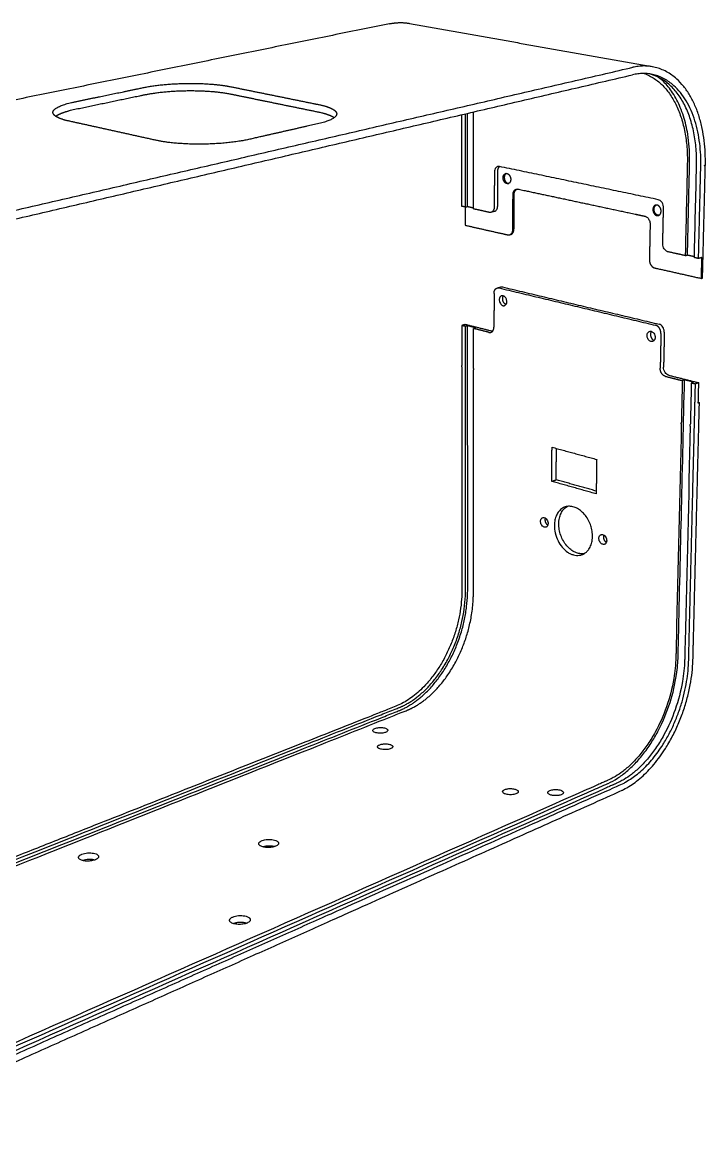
# Model space of a CAD drawing. Header units: millimetres. Extents: x 1430 to 4127, y -46 to 522.
# Drawn here: x 1626.9 to 1823.8, y 77.2 to 403 of the extents above; entities that cross this region are included whole.
import ezdxf

# ---------------------------------------------------------------- set-up
doc = ezdxf.new("R2010")
doc.units = ezdxf.units.MM
doc.header["$MEASUREMENT"] = 0
doc.layers.add('2D', color=7, linetype='Continuous', true_color=0xfcfcfc)

msp = doc.modelspace()

# ---------------------------------------------------------------- linework, layer by layer
at = {"layer": '2D'}
for points, degree in [([(1732.74, 402.723), (1608.539, 377.449), (1484.338, 352.176)], 2), ([(1738.471, 402.815), (1773.431, 396.575), (1808.391, 390.336)], 2), ([(1553.839, 332.506), (1678.337, 361.326), (1802.836, 390.146)], 2), ([(1554.037, 329.86), (1678.418, 358.93), (1802.799, 388)], 2), ([(1753.477, 375.351), (1753.487, 362.713), (1753.497, 350.075)], 2), ([(1754.549, 375.137), (1754.552, 366.705), (1754.556, 358.273), (1754.559, 349.84)], 3), ([(1756.937, 349.316), (1756.941, 357.763), (1756.944, 366.211), (1756.949, 374.659)], 3), ([(1818.573, 362.374), (1818.368, 353.533), (1818.165, 344.692), (1817.96, 335.852)], 3), ([(1820.598, 335.27), (1820.812, 344.127), (1821.025, 352.985), (1821.238, 361.842)], 3), ([(1823.105, 335.389), (1823.438, 348.67), (1823.77, 361.951)], 2), ([(1823.441, 361.863), (1823.606, 361.907), (1823.77, 361.951)], 2), ([(1762.932, 359.906), (1762.919, 354.919), (1762.905, 349.931)], 2), ([(1763.897, 350.191), (1763.913, 355.175), (1763.928, 360.158)], 2), ([(1810.165, 351.981), (1787.285, 356.764), (1764.405, 361.548)], 2), ([(1821.801, 335.005), (1822.127, 348.302), (1822.454, 361.6)], 2), ([(1754.559, 349.84), (1754.028, 349.958), (1753.497, 350.075)], 2), ([(1754.49, 349.856), (1754.491, 347.229), (1754.492, 344.603)], 2), ([(1754.559, 349.84), (1754.89, 349.927), (1755.221, 350.013)], 2), ([(1755.221, 350.013), (1756.079, 349.824), (1756.937, 349.635)], 2), ([(1761.444, 348.321), (1759.19, 348.819), (1756.937, 349.316)], 2), ([(1811.495, 339.289), (1811.602, 344.459), (1811.709, 349.63)], 2), ([(1762.936, 348.59), (1762.44, 348.459), (1761.944, 348.328)], 2), ([(1767.638, 341.932), (1767.494, 341.894), (1767.351, 341.855)], 2), ([(1817.96, 335.852), (1815.497, 336.395), (1813.034, 336.939)], 2), ([(1817.96, 335.852), (1818.287, 335.948), (1818.614, 336.043)], 2), ([(1818.614, 336.043), (1819.61, 335.824), (1820.606, 335.604)], 2), ([(1821.801, 335.005), (1821.199, 335.137), (1820.598, 335.27)], 2), ([(1822.78, 335.293), (1822.29, 335.149), (1821.801, 335.005)], 2), ([(1822.63, 329.268), (1822.705, 332.281), (1822.78, 335.293)], 2), ([(1822.955, 329.366), (1823.03, 332.378), (1823.105, 335.389)], 2), ([(1822.63, 329.268), (1822.792, 329.317), (1822.955, 329.366)], 2), ([(1764.292, 326.52), (1786.864, 321.141), (1809.437, 315.762)], 2), ([(1765.276, 326.801), (1787.843, 321.433), (1810.411, 316.065)], 2), ([(1762.839, 324.967), (1762.826, 320.106), (1762.813, 315.245)], 2), ([(1754.505, 315.969), (1754.015, 315.825), (1753.524, 315.681)], 2), ([(1754.574, 315.419), (1754.049, 315.55), (1753.524, 315.681)], 2), ([(1753.524, 315.681), (1753.527, 312.885), (1753.529, 310.09)], 2), ([(1762.349, 314.015), (1758.427, 314.992), (1754.505, 315.969)], 2), ([(1755.227, 315.611), (1754.9, 315.515), (1754.574, 315.419)], 2), ([(1754.576, 309.824), (1754.575, 312.621), (1754.574, 315.419)], 2), ([(1757.574, 315.026), (1756.4, 315.319), (1755.227, 315.611)], 2), ([(1756.918, 309.228), (1756.919, 312.031), (1756.921, 314.833)], 2), ([(1756.921, 314.833), (1757.247, 314.93), (1757.574, 315.026)], 2), ([(1761.37, 313.722), (1759.145, 314.278), (1756.921, 314.833)], 2), ([(1810.96, 313.423), (1810.855, 308.389), (1810.751, 303.356)], 2), ([(1811.933, 313.729), (1811.827, 308.7), (1811.721, 303.671)], 2), ([(1753.529, 310.09), (1753.531, 307.141), (1753.534, 304.192)], 2), ([(1754.578, 303.921), (1754.577, 306.872), (1754.576, 309.824)], 2), ([(1756.915, 303.315), (1756.917, 306.272), (1756.918, 309.228)], 2), ([(1753.534, 303.752), (1753.534, 303.972), (1753.534, 304.192)], 2), ([(1754.578, 303.481), (1754.578, 303.701), (1754.578, 303.921)], 2), ([(1756.915, 303.315), (1756.915, 303.095), (1756.915, 302.875)], 2), ([(1812.27, 301.018), (1814.699, 300.412), (1817.127, 299.806)], 2), ([(1813.239, 301.336), (1817.559, 300.259), (1821.88, 299.183)], 2), ([(1817.127, 299.806), (1817.06, 296.879), (1816.992, 293.952)], 2), ([(1817.772, 300.019), (1817.45, 299.913), (1817.127, 299.806)], 2), ([(1820.373, 299.371), (1819.073, 299.695), (1817.772, 300.019)], 2), ([(1819.728, 299.157), (1819.657, 296.224), (1819.587, 293.292)], 2), ([(1819.728, 299.157), (1820.05, 299.264), (1820.373, 299.371)], 2), ([(1819.728, 299.157), (1820.321, 299.009), (1820.914, 298.861)], 2), ([(1820.77, 292.991), (1820.842, 295.926), (1820.914, 298.861)], 2), ([(1821.88, 299.183), (1821.397, 299.022), (1820.914, 298.861)], 2), ([(1821.734, 293.318), (1821.807, 296.25), (1821.88, 299.183)], 2), ([(1816.992, 293.952), (1816.921, 290.864), (1816.849, 287.776)], 2), ([(1819.587, 293.292), (1819.512, 290.198), (1819.438, 287.105)], 2), ([(1822.055, 293.427), (1821.895, 293.373), (1821.734, 293.318)], 2), ([(1821.739, 293.507), (1821.897, 293.467), (1822.055, 293.427)], 2), ([(1821.901, 287.243), (1821.978, 290.335), (1822.055, 293.427)], 2), ([(1820.618, 286.799), (1820.694, 289.895), (1820.77, 292.991)], 2), ([(1816.839, 287.316), (1816.844, 287.546), (1816.849, 287.776)], 2), ([(1819.427, 286.644), (1819.432, 286.875), (1819.438, 287.105)], 2), ([(1820.606, 286.338), (1820.612, 286.569), (1820.618, 286.799)], 2), ([(1821.889, 286.782), (1821.895, 287.012), (1821.901, 287.243)], 2), ([(1779.467, 270.751), (1779.512, 275.671), (1779.557, 280.591)], 2), ([(1779.557, 280.591), (1785.994, 278.832), (1792.432, 277.074)], 2), ([(1780.75, 271.196), (1780.793, 275.719), (1780.836, 280.241)], 2), ([(1792.432, 277.074), (1792.363, 272.108), (1792.294, 267.143)], 2), ([(1779.467, 270.751), (1780.109, 270.974), (1780.75, 271.196)], 2), ([(1792.294, 267.143), (1785.881, 268.947), (1779.467, 270.751)], 2), ([(1792.305, 267.954), (1786.527, 269.575), (1780.75, 271.196)], 2)]:
    msp.add_open_spline(points, degree=degree, dxfattribs=at)
for points, weights, degree in [([(1732.74, 402.723), (1735.658, 403.317), (1738.471, 402.815)], [999.424724738, 951.13225257, 920.686009746], 2), ([(1822.454, 361.6), (1823.219, 392.772), (1802.799, 388)], [975.097142963, 681.688637648, 943.52093092], 2), ([(1823.77, 361.951), (1824.602, 395.184), (1802.836, 390.146)], [976.465968756, 682.135933538, 942.784675909], 2), ([(1753.461, 376.469), (1753.476, 375.91), (1753.477, 375.351)], [1, 0.999912775902, 1], 2), ([(1754.519, 376.716), (1754.549, 375.927), (1754.549, 375.137)], [1, 0.999827175007, 1], 2), ([(1756.949, 374.659), (1756.949, 375.963), (1756.869, 377.265)], [1, 0.999521714841, 1], 2), ([(1808.971, 349.245), (1808.982, 349.808), (1809.234, 350.248), (1809.599, 350.431)], [993.532522099, 993.326079173, 992.952423206, 992.570814766], 3), ([(1763.803, 326.526), (1764.114, 326.615), (1764.425, 326.705), (1764.736, 326.794)], [1040.62315317, 1040.94780905, 1041.27246593, 1041.59712379], 3), ([(1764.736, 326.794), (1765.005, 326.869), (1765.276, 326.801)], [1, 0.96673328067, 1], 2), ([(1762.349, 314.015), (1762.358, 314.012), (1762.367, 314.01), (1762.377, 314.008)], [1048.85374119, 1048.84569517, 1048.83761256, 1048.82949449], 3), ([(1808.221, 313.994), (1808.051, 313.78), (1807.945, 313.48), (1807.938, 313.127)], [1006.01456521, 1006.24354368, 1006.445715, 1006.57860198], 3), ([(1807.938, 313.127), (1807.923, 312.341), (1808.402, 311.581), (1809.019, 311.395)], [1006.57860198, 1006.87463177, 1006.71801841, 1006.23173276], 3)]:
    msp.add_rational_spline(points, weights, degree=degree, dxfattribs=at)
for points, knots in [([(1806.129, 388.364), (1807.154, 388.003), (1809.085, 387.021), (1811.615, 384.898), (1813.765, 382.23), (1815.556, 379.041), (1816.958, 375.403), (1817.951, 371.395), (1818.529, 367.01), (1818.61, 363.967), (1818.573, 362.374)], [0, 0, 0, 0, 2.3278542, 4.6087599, 7.0382764, 9.6410195, 12.423211, 15.3746277, 18.4731363, 21.8886498, 21.8886498, 21.8886498, 21.8886498]), ([(1821.238, 361.842), (1821.277, 363.439), (1821.197, 366.605), (1820.576, 371.218), (1819.453, 375.522), (1817.852, 379.377), (1815.802, 382.686), (1813.359, 385.335), (1810.579, 387.259), (1808.541, 388.024), (1807.507, 388.264)], [0, 0, 0, 0, 3.4219031, 6.7778607, 9.9574795, 12.9340722, 15.698705, 18.2656599, 20.6167896, 22.8925628, 22.8925628, 22.8925628, 22.8925628]), ([(1818.614, 336.043), (1818.79, 343.608), (1818.974, 351.49), (1819.165, 359.672), (1819.183, 360.448), (1819.198, 361.082), (1819.209, 361.558), (1819.22, 362.034), (1819.238, 362.695), (1819.278, 365.644), (1818.95, 370.227), (1817.8, 375.236), (1816.622, 378.486), (1815.573, 380.752), (1814.419, 382.733), (1812.746, 385.029), (1811.32, 386.456), (1810.286, 387.259)], [0, 0, 0, 0, 16.2152867, 16.8938085, 17.5386044, 17.8785993, 18.2525679, 18.5582536, 18.8999455, 19.6687237, 24.8781843, 28.7141404, 30.6509082, 32.2786092, 34.0613661, 35.555291, 38.3591089, 38.3591089, 38.3591089, 38.3591089]), ([(1755.221, 350.013), (1755.22, 358.439), (1755.219, 367.004), (1755.217, 375.695), (1755.208, 376.222), (1755.199, 376.61), (1755.189, 376.873)], [0, 0, 0, 0, 18.0554564, 18.3546954, 18.6223248, 19.1858766, 19.1858766, 19.1858766, 19.1858766]), ([(1764.405, 361.548), (1764.31, 361.567), (1764.119, 361.583), (1763.837, 361.528), (1763.578, 361.398), (1763.267, 361.121), (1762.998, 360.614), (1762.933, 360.151), (1762.932, 359.906)], [0, 0, 0, 0, 0.2069413, 0.4072344, 0.609884, 0.8233809, 1.2904653, 1.814501, 1.814501, 1.814501, 1.814501]), ([(1811.709, 349.63), (1811.711, 349.765), (1811.696, 350.034), (1811.586, 350.561), (1811.317, 351.162), (1810.817, 351.721), (1810.384, 351.936), (1810.165, 351.981)], [0, 0, 0, 0, 0.2879293, 0.5769362, 1.1496672, 1.6835341, 2.1624247, 2.1624247, 2.1624247, 2.1624247]), ([(1762.905, 349.931), (1762.905, 349.806), (1762.887, 349.563), (1762.78, 349.118), (1762.572, 348.73), (1762.263, 348.459), (1762.006, 348.333), (1761.726, 348.283), (1761.537, 348.301), (1761.444, 348.321)], [0, 0, 0, 0, 0.2671251, 0.5191758, 0.980239, 1.1907332, 1.3907172, 1.5887942, 1.7939433, 1.7939433, 1.7939433, 1.7939433]), ([(1762.936, 348.59), (1763.004, 348.608), (1763.142, 348.661), (1763.4, 348.828), (1763.664, 349.147), (1763.855, 349.638), (1763.897, 350.001), (1763.897, 350.191)], [0, 0, 0, 0, 0.1516291, 0.3146934, 0.6535373, 1.0252394, 1.4324016, 1.4324016, 1.4324016, 1.4324016]), ([(1813.034, 336.939), (1812.927, 336.962), (1812.715, 337.037), (1812.31, 337.288), (1811.885, 337.765), (1811.562, 338.487), (1811.489, 339.021), (1811.495, 339.289)], [0, 0, 0, 0, 0.2343637, 0.4798315, 1.0135527, 1.5841673, 2.1573158, 2.1573158, 2.1573158, 2.1573158]), ([(1766.52, 322.575), (1766.519, 322.362), (1766.453, 321.966), (1766.166, 321.569), (1765.852, 321.409), (1765.595, 321.377), (1765.327, 321.43), (1765.071, 321.564), (1764.842, 321.764), (1764.578, 322.107), (1764.359, 322.635), (1764.321, 323.203), (1764.417, 323.628), (1764.554, 323.915), (1764.773, 324.157), (1765.093, 324.299), (1765.453, 324.283), (1765.799, 324.119), (1766.098, 323.836), (1766.415, 323.336), (1766.521, 322.883), (1766.52, 322.575)], [0, 0, 0, 0, 0.4584791, 0.8406803, 1.0168229, 1.195886, 1.3897544, 1.594074, 1.8094942, 2.0368685, 2.5192916, 3.0157368, 3.2406376, 3.445076, 3.6930599, 3.9280253, 4.1758751, 4.4468372, 4.7371867, 5.0480373, 5.7079924, 5.7079924, 5.7079924, 5.7079924]), ([(1811.933, 313.729), (1811.935, 313.86), (1811.92, 314.123), (1811.812, 314.641), (1811.545, 315.233), (1811.053, 315.792), (1810.628, 316.014), (1810.411, 316.065)], [0, 0, 0, 0, 0.2807149, 0.5639751, 1.1292428, 1.6601601, 2.1367218, 2.1367218, 2.1367218, 2.1367218]), ([(1537.234, 125.914), (1567.084, 137.767), (1623.978, 160.359), (1688.334, 185.914), (1724.187, 200.151), (1733.188, 203.725), (1734.921, 204.413), (1735.415, 204.609), (1735.806, 204.768), (1736.09, 204.893), (1736.353, 205.011), (1736.704, 205.177), (1737.143, 205.394), (1737.664, 205.672), (1738.229, 205.992), (1738.789, 206.333), (1739.432, 206.751), (1740.201, 207.286), (1741.126, 207.991), (1742.2, 208.892), (1743.329, 209.942), (1744.501, 211.154), (1745.631, 212.452), (1747.089, 214.303), (1748.781, 216.797), (1750.566, 220.011), (1752.149, 223.534), (1753.427, 227.208), (1754.382, 230.969), (1754.98, 234.573), (1755.206, 237.38), (1755.241, 239.098), (1755.239, 239.776), (1755.24, 240.209), (1755.239, 240.625), (1755.239, 241.459), (1755.239, 242.696), (1755.235, 267.548), (1755.231, 291.868), (1755.227, 315.611)], [0, 0, 0, 0, 68.8219122, 131.1765818, 148.3792709, 151.4869281, 151.9280996, 152.3742967, 152.6272126, 152.8320565, 153.0385648, 153.2462127, 153.6640129, 154.0863378, 154.5133385, 155.0537431, 155.4914386, 156.1569145, 157.0606421, 157.9827255, 159.1602504, 160.3642107, 161.5934137, 162.8460469, 165.412592, 168.0438241, 170.7180132, 173.6817746, 176.3694506, 179.027182, 181.5019247, 182.398515, 182.7097663, 182.9549236, 183.3249958, 183.602158, 184.7422967, 185.9761671, 236.8557211, 236.8557211, 236.8557211, 236.8557211]), ([(1806.965, 312.822), (1806.959, 312.504), (1807.076, 311.999), (1807.442, 311.459), (1807.805, 311.167), (1808.182, 311.031), (1808.562, 311.051), (1808.89, 311.229), (1809.111, 311.5), (1809.245, 311.815), (1809.326, 312.266), (1809.26, 312.856), (1809.003, 313.387), (1808.705, 313.722), (1808.398, 313.947), (1808.046, 314.059), (1807.701, 314.019), (1807.365, 313.859), (1807.048, 313.454), (1806.969, 313.043), (1806.965, 312.822)], [0, 0, 0, 0, 0.6805489, 1.0818898, 1.3824013, 1.6672837, 1.927294, 2.179556, 2.4469919, 2.6665671, 2.9072491, 3.4228526, 3.919236, 4.1539005, 4.3777994, 4.7302234, 4.9229984, 5.1115532, 5.5137529, 5.9879254, 5.9879254, 5.9879254, 5.9879254]), ([(1537.145, 126.929), (1567.008, 138.762), (1623.927, 161.315), (1688.309, 186.825), (1724.176, 201.037), (1733.372, 204.68), (1735.189, 205.4), (1735.743, 205.622), (1735.997, 205.733), (1736.252, 205.846), (1736.528, 205.975), (1736.889, 206.149), (1737.333, 206.378), (1737.837, 206.654), (1738.339, 206.949), (1738.797, 207.233), (1739.422, 207.641), (1740.207, 208.194), (1741.262, 209.017), (1742.373, 209.982), (1743.529, 211.104), (1744.648, 212.311), (1746.097, 214.043), (1747.858, 216.488), (1749.703, 219.648), (1751.339, 223.131), (1752.635, 226.665), (1753.621, 230.296), (1754.292, 233.958), (1754.561, 236.887), (1754.605, 238.778), (1754.604, 239.5), (1754.604, 239.96), (1754.604, 240.391), (1754.604, 241.225), (1754.603, 242.463), (1754.595, 263.349), (1754.586, 283.703), (1754.578, 303.481)], [0, 0, 0, 0, 68.8327394, 131.1936677, 148.3974609, 151.5049117, 152.3882357, 152.5853334, 152.7835787, 152.9829403, 153.1833849, 153.4354148, 153.8421158, 154.2531882, 154.6687465, 155.0888938, 155.4070717, 156.2682636, 157.1475835, 158.2715164, 159.4218964, 160.5974567, 161.7969204, 164.2593326, 167.0468541, 169.6299386, 172.4982325, 175.1043048, 177.6856323, 180.4685264, 181.399952, 181.7383279, 182.0149938, 182.3848367, 182.6622244, 183.8029262, 185.0374769, 227.4185978, 227.4185978, 227.4185978, 227.4185978]), ([(1813.239, 301.336), (1813.133, 301.362), (1812.924, 301.441), (1812.525, 301.697), (1812.108, 302.173), (1811.788, 302.884), (1811.715, 303.409), (1811.721, 303.671)], [0, 0, 0, 0, 0.2329545, 0.4775234, 1.0082772, 1.5714852, 2.131815, 2.131815, 2.131815, 2.131815]), ([(1537.316, 124.984), (1567.879, 137.144), (1625.497, 160.069), (1690.577, 185.963), (1726.442, 200.232), (1735.635, 203.89), (1737.452, 204.612), (1738.006, 204.835), (1738.26, 204.947), (1738.494, 205.051), (1738.726, 205.16), (1739.045, 205.312), (1739.469, 205.527), (1739.974, 205.801), (1740.477, 206.091), (1740.935, 206.373), (1741.518, 206.749), (1742.264, 207.266), (1743.283, 208.044), (1744.401, 208.995), (1745.564, 210.102), (1746.69, 211.295), (1748.152, 213.01), (1749.931, 215.437), (1751.802, 218.58), (1753.414, 221.941), (1754.711, 225.35), (1755.759, 228.973), (1756.528, 232.872), (1756.836, 236.048), (1756.885, 238.062), (1756.885, 238.785), (1756.885, 239.246), (1756.885, 239.677), (1756.886, 240.513), (1756.886, 241.753), (1756.896, 262.675), (1756.906, 283.063), (1756.915, 302.875)], [0, 0, 0, 0, 70.4857071, 132.880714, 150.0905468, 153.1989336, 154.082516, 154.2796778, 154.4779959, 154.6774391, 154.8277399, 155.0290704, 155.4349169, 155.8451385, 156.2598527, 156.6791652, 156.9967242, 157.7479449, 158.623677, 159.7434823, 160.8901682, 162.0624394, 163.2590913, 165.7175916, 168.5036201, 171.0878801, 173.6986615, 176.312083, 179.1622244, 182.2068921, 183.1398823, 183.4788151, 183.7559355, 184.1263865, 184.4042304, 185.5468099, 186.7833958, 229.2362978, 229.2362978, 229.2362978, 229.2362978]), ([(1557.291, 80.437), (1559.187, 80.441), (1563.155, 80.914), (1567.077, 82.228), (1569.248, 83.194), (1570.178, 83.606), (1571.488, 84.187), (1573.418, 85.043), (1646.062, 117.266), (1719.045, 149.64), (1792.048, 182.023), (1793.871, 182.831), (1794.991, 183.328), (1795.414, 183.516), (1796.573, 184.028), (1798.515, 185.099), (1801.118, 187.038), (1803.686, 189.465), (1806.144, 192.345), (1808.39, 195.586), (1811.127, 200.394), (1813.768, 206.817), (1815.458, 214.063), (1815.877, 218.734), (1815.922, 220.779), (1815.933, 221.23), (1815.943, 221.665), (1815.963, 222.535), (1815.993, 223.826), (1816.6, 249.794), (1817.193, 275.207), (1817.772, 300.019)], [0, 0, 0, 0, 4.0625495, 8.5151786, 8.819226, 9.1556331, 10.6946673, 11.8911695, 13.6801863, 180.9867856, 182.9800196, 184.8150094, 185.258976, 185.6061407, 185.806872, 187.9729902, 190.3465603, 192.7479532, 195.5336275, 198.4492258, 201.1875923, 207.3773362, 213.2789903, 217.0821586, 217.4070059, 217.6628581, 218.0490878, 218.3383542, 219.5283332, 220.816225, 273.9995687, 273.9995687, 273.9995687, 273.9995687]), ([(1816.839, 287.316), (1816.361, 266.653), (1815.87, 245.388), (1815.365, 223.568), (1815.335, 222.277), (1815.315, 221.406), (1815.305, 220.956), (1815.294, 220.476), (1815.239, 218.112), (1814.717, 213.095), (1812.808, 205.786), (1810.041, 199.538), (1807.282, 194.999), (1804.956, 191.888), (1802.515, 189.245), (1800.13, 187.184), (1798.154, 185.83), (1796.705, 185.023), (1795.873, 184.626), (1795.363, 184.404), (1795.068, 184.271), (1794.773, 184.142), (1794.224, 183.898), (1793.335, 183.505), (1791.702, 182.782), (1719.027, 150.614), (1646.012, 118.295), (1573.337, 86.126), (1571.407, 85.271), (1570.095, 84.691), (1569.118, 84.259), (1568.654, 84.053), (1566.734, 83.242), (1563.382, 82.152), (1558.498, 81.481), (1554.52, 81.719), (1551.526, 82.402), (1550.096, 82.899), (1549.428, 83.172)], [0, 0, 0, 0, 44.290521, 45.5791442, 46.7697306, 47.0592371, 47.4452338, 47.733974, 48.0871462, 52.512263, 58.5187237, 64.218142, 67.1068988, 69.8872624, 72.5328174, 74.8054326, 76.6301044, 77.6577456, 78.3574404, 78.6042687, 78.8511343, 79.0487153, 79.295879, 80.1376579, 81.1303037, 83.1236417, 250.4436894, 252.2328988, 253.4297434, 254.9681229, 255.3058468, 255.7194167, 256.0561588, 259.7725554, 263.2451023, 266.5748373, 268.2673153, 269.8138992, 269.8138992, 269.8138992, 269.8138992]), ([(1819.427, 286.644), (1818.928, 265.944), (1818.414, 244.642), (1817.888, 222.784), (1817.857, 221.49), (1817.836, 220.618), (1817.825, 220.167), (1817.813, 219.687), (1817.756, 217.318), (1817.229, 212.291), (1815.314, 204.969), (1812.545, 198.709), (1809.783, 194.159), (1807.457, 191.04), (1805.015, 188.39), (1802.631, 186.323), (1800.656, 184.965), (1799.207, 184.155), (1798.376, 183.756), (1797.865, 183.533), (1797.571, 183.4), (1797.276, 183.27), (1796.727, 183.025), (1795.839, 182.631), (1794.207, 181.905), (1721.539, 149.59), (1648.53, 117.124), (1575.861, 84.809), (1573.929, 83.95), (1572.601, 83.36), (1571.608, 82.917), (1571.111, 82.697), (1569.083, 81.842), (1565.496, 80.699), (1561.057, 80.18), (1557.646, 80.349), (1555.199, 80.75), (1552.869, 81.415), (1551.369, 82.046), (1550.639, 82.408)], [0, 0, 0, 0, 44.3697704, 45.660635, 46.853289, 47.1432978, 47.529964, 47.8192047, 48.1729901, 52.6063016, 58.6247107, 64.3353704, 67.2294525, 70.014487, 72.6638638, 74.9390706, 76.765197, 77.7933532, 78.4932542, 78.7401326, 78.9870482, 79.1846691, 79.4318832, 80.2738366, 81.266693, 83.2604698, 250.6938193, 252.4850573, 253.6832687, 255.2234158, 255.5990983, 256.013222, 256.3872312, 260.3161281, 264.0475691, 265.9155415, 267.6191918, 269.3534848, 271.0993398, 271.0993398, 271.0993398, 271.0993398]), ([(1780.227, 258.056), (1780.232, 258.581), (1780.333, 259.595), (1780.783, 261), (1781.51, 262.171), (1782.487, 263.035), (1783.662, 263.525), (1784.952, 263.605), (1786.272, 263.278), (1787.549, 262.575), (1788.718, 261.542), (1789.722, 260.235), (1790.485, 258.767), (1791.006, 257.183), (1791.26, 255.563), (1791.221, 253.943), (1790.881, 252.455), (1790.316, 251.308), (1789.649, 250.499), (1788.985, 249.963), (1788.237, 249.589), (1787.428, 249.39), (1786.578, 249.368), (1785.711, 249.522), (1784.848, 249.847), (1783.703, 250.511), (1782.409, 251.718), (1781.183, 253.607), (1780.402, 255.772), (1780.22, 257.316), (1780.227, 258.056)], [0, 0, 0, 0, 1.123986, 2.1728687, 3.1421462, 4.0517487, 4.93286, 5.8310704, 6.7864824, 7.8181302, 8.932108, 10.1124244, 11.3343051, 12.4644301, 13.6746612, 14.8360564, 15.9220228, 16.926355, 17.5541311, 18.157444, 18.7452176, 19.3336566, 19.9332257, 20.5568839, 21.2124841, 21.9015031, 23.38341, 24.969699, 26.6955939, 28.2809833, 28.2809833, 28.2809833, 28.2809833]), ([(1781.503, 258.517), (1781.506, 258.783), (1781.536, 259.328), (1781.7, 260.349), (1782.091, 261.529), (1782.851, 262.707), (1783.551, 263.291), (1783.925, 263.506)], [0, 0, 0, 0, 0.5707629, 1.1680248, 2.212852, 3.2175705, 4.1420959, 4.1420959, 4.1420959, 4.1420959]), ([(1777.314, 257.531), (1777.451, 257.49), (1777.682, 257.477), (1777.967, 257.598), (1778.156, 257.765), (1778.299, 257.993), (1778.414, 258.346), (1778.426, 258.821), (1778.272, 259.394), (1778, 259.831), (1777.691, 260.112), (1777.387, 260.282), (1777.031, 260.343), (1776.649, 260.204), (1776.37, 259.89), (1776.236, 259.452), (1776.237, 258.988), (1776.349, 258.515), (1776.584, 258.062), (1776.922, 257.707), (1777.191, 257.567), (1777.314, 257.531)], [0, 0, 0, 0, 0.3058831, 0.477081, 0.6527863, 0.8413777, 1.0488299, 1.4420109, 1.8453601, 2.310313, 2.5282575, 2.7354529, 3.0506958, 3.2798212, 3.579391, 3.9254176, 4.2439659, 4.5666211, 4.9595766, 5.328228, 5.602407, 5.602407, 5.602407, 5.602407]), ([(1788.855, 249.918), (1788.431, 249.842), (1787.53, 249.838), (1786.192, 250.246), (1784.907, 251.038), (1783.75, 252.159), (1782.775, 253.556), (1782.042, 255.144), (1781.595, 256.824), (1781.497, 257.965), (1781.503, 258.517)], [0, 0, 0, 0, 0.9221337, 1.9062968, 2.9686569, 4.1348118, 5.3408963, 6.6039129, 7.8689695, 9.0503439, 9.0503439, 9.0503439, 9.0503439]), ([(1794.177, 252.595), (1794.318, 252.553), (1794.555, 252.539), (1794.849, 252.66), (1795.045, 252.828), (1795.195, 253.058), (1795.315, 253.415), (1795.33, 253.896), (1795.175, 254.478), (1794.897, 254.921), (1794.581, 255.206), (1794.269, 255.379), (1793.903, 255.442), (1793.51, 255.305), (1793.22, 254.989), (1793.079, 254.545), (1793.077, 254.075), (1793.19, 253.595), (1793.429, 253.135), (1793.775, 252.775), (1794.051, 252.632), (1794.177, 252.595)], [0, 0, 0, 0, 0.3148921, 0.4908479, 0.6706236, 0.8626495, 1.0731145, 1.4711502, 1.8797133, 2.352348, 2.5749114, 2.7872906, 3.1116793, 3.3472754, 3.6532516, 4.004323, 4.3267508, 4.6534947, 5.0524389, 5.4284618, 5.7096587, 5.7096587, 5.7096587, 5.7096587]), ([(1728.474, 199.499), (1728.332, 199.44), (1728.087, 199.325), (1727.807, 199.005), (1727.955, 198.613), (1728.34, 198.417), (1728.815, 198.232), (1729.427, 198.149), (1730.065, 198.113), (1730.714, 198.166), (1731.261, 198.271), (1731.714, 198.434), (1732.035, 198.622), (1732.229, 198.9), (1732.137, 199.22), (1731.856, 199.406), (1731.467, 199.589), (1730.94, 199.705), (1730.316, 199.771), (1729.665, 199.759), (1729.045, 199.678), (1728.653, 199.57), (1728.474, 199.499)], [0, 0, 0, 0, 0.3235636, 0.5937475, 0.8354489, 1.1127762, 1.4966104, 1.9405065, 2.4118774, 2.8814153, 3.3199122, 3.6111242, 3.9062792, 4.1120051, 4.2993915, 4.5525793, 4.8123976, 5.231595, 5.691161, 6.1634949, 6.6195288, 7.0318576, 7.0318576, 7.0318576, 7.0318576]), ([(1729.92, 193.606), (1730.078, 193.549), (1730.452, 193.453), (1731.035, 193.384), (1731.676, 193.381), (1732.296, 193.445), (1732.846, 193.577), (1733.222, 193.739), (1733.441, 193.893), (1733.558, 194.018), (1733.624, 194.152), (1733.631, 194.282), (1733.594, 194.393), (1733.522, 194.502), (1733.414, 194.602), (1733.223, 194.728), (1732.934, 194.853), (1732.501, 194.97), (1732.007, 195.041), (1731.318, 195.07), (1730.665, 195.015), (1730.069, 194.871), (1729.713, 194.731), (1729.465, 194.579), (1729.329, 194.435), (1729.268, 194.323), (1729.245, 194.221), (1729.256, 194.118), (1729.298, 194.018), (1729.402, 193.884), (1729.609, 193.733), (1729.807, 193.647), (1729.92, 193.606)], [0, 0, 0, 0, 0.3604814, 0.8244994, 1.2563702, 1.7321798, 2.1567748, 2.4649803, 2.6068875, 2.726235, 2.8285319, 2.9237945, 2.9973415, 3.0778468, 3.2018341, 3.3097496, 3.5673494, 3.8727637, 4.2700285, 4.6341401, 5.3500398, 5.6680925, 5.9453975, 6.1679109, 6.2876122, 6.3656931, 6.437983, 6.5095012, 6.584702, 6.6681438, 6.8706155, 7.1282194, 7.1282194, 7.1282194, 7.1282194]), ([(1766.067, 180.61), (1766.234, 180.55), (1766.625, 180.448), (1767.233, 180.375), (1767.895, 180.37), (1768.528, 180.438), (1769.084, 180.579), (1769.459, 180.751), (1769.672, 180.915), (1769.781, 181.049), (1769.833, 181.182), (1769.834, 181.304), (1769.802, 181.412), (1769.738, 181.516), (1769.633, 181.627), (1769.44, 181.767), (1769.13, 181.911), (1768.685, 182.043), (1768.177, 182.126), (1767.467, 182.168), (1766.793, 182.12), (1766.177, 181.976), (1765.807, 181.833), (1765.549, 181.675), (1765.406, 181.524), (1765.342, 181.407), (1765.317, 181.299), (1765.33, 181.147), (1765.453, 180.944), (1765.72, 180.752), (1765.945, 180.654), (1766.067, 180.61)], [0, 0, 0, 0, 0.3805173, 0.8642422, 1.309795, 1.7960542, 2.2257331, 2.535027, 2.6770656, 2.7972398, 2.9023354, 2.9779166, 3.0561516, 3.1411688, 3.2365278, 3.3832663, 3.6494825, 3.9657981, 4.3757487, 4.7502017, 5.489293, 5.8172816, 6.1042792, 6.3363183, 6.4618181, 6.5441543, 6.6206749, 6.6966655, 6.8643643, 7.1159225, 7.3916106, 7.3916106, 7.3916106, 7.3916106]), ([(1778.9, 181.602), (1778.792, 181.554), (1778.606, 181.457), (1778.399, 181.261), (1778.313, 181.035), (1778.381, 180.802), (1778.572, 180.606), (1778.868, 180.428), (1779.26, 180.285), (1779.722, 180.177), (1780.223, 180.118), (1780.737, 180.103), (1781.245, 180.134), (1781.723, 180.21), (1782.148, 180.329), (1782.492, 180.486), (1782.735, 180.672), (1782.877, 180.912), (1782.815, 181.22), (1782.506, 181.476), (1782.053, 181.685), (1781.454, 181.828), (1780.793, 181.897), (1780.115, 181.886), (1779.477, 181.798), (1779.079, 181.68), (1778.9, 181.602)], [0, 0, 0, 0, 0.2539455, 0.4469583, 0.6011154, 0.7531343, 0.9396839, 1.1821191, 1.4882839, 1.832207, 2.1960877, 2.567799, 2.9345463, 3.2836789, 3.6036167, 3.8788254, 4.0899678, 4.2532538, 4.4546071, 4.7157777, 5.0821174, 5.5333404, 6.0190716, 6.5109597, 6.9794121, 7.397168, 7.397168, 7.397168, 7.397168]), ([(1699.894, 167.172), (1699.662, 167.263), (1699.146, 167.399), (1698.356, 167.485), (1697.522, 167.477), (1696.717, 167.375), (1696.077, 167.201), (1695.644, 167.01), (1695.389, 166.856), (1695.192, 166.69), (1695.057, 166.511), (1694.997, 166.336), (1694.999, 166.176), (1695.044, 166.037), (1695.139, 165.887), (1695.281, 165.75), (1695.534, 165.578), (1695.914, 165.409), (1696.449, 165.263), (1697.06, 165.173), (1697.93, 165.133), (1698.792, 165.212), (1699.583, 165.415), (1700.062, 165.61), (1700.383, 165.814), (1700.564, 165.997), (1700.655, 166.131), (1700.707, 166.271), (1700.717, 166.414), (1700.685, 166.555), (1700.602, 166.707), (1700.472, 166.846), (1700.235, 167.021), (1700.037, 167.116), (1699.894, 167.172)], [0, 0, 0, 0, 0.5329488, 1.1378377, 1.6996611, 2.317659, 2.8732778, 3.1168284, 3.3289499, 3.5108465, 3.6664692, 3.8040779, 3.9030591, 4.0043083, 4.1139821, 4.2808802, 4.4249551, 4.7667993, 5.1679049, 5.612341, 6.0876057, 7.0325067, 7.4579051, 7.833269, 8.1394436, 8.2674917, 8.3815474, 8.4854526, 8.5847723, 8.6846575, 8.7912152, 8.9520954, 9.0907549, 9.4206566, 9.4206566, 9.4206566, 9.4206566]), ([(1648.08, 163.292), (1647.855, 163.385), (1647.347, 163.523), (1646.523, 163.614), (1645.645, 163.598), (1644.791, 163.476), (1644.14, 163.289), (1643.699, 163.088), (1643.438, 162.929), (1643.236, 162.757), (1643.096, 162.573), (1643.026, 162.379), (1643.034, 162.199), (1643.096, 162.047), (1643.231, 161.861), (1643.506, 161.657), (1643.942, 161.468), (1644.481, 161.329), (1645.098, 161.247), (1645.979, 161.222), (1646.853, 161.317), (1647.655, 161.534), (1648.144, 161.741), (1648.472, 161.952), (1648.658, 162.14), (1648.752, 162.278), (1648.808, 162.421), (1648.821, 162.566), (1648.792, 162.708), (1648.691, 162.899), (1648.455, 163.114), (1648.217, 163.235), (1648.08, 163.292)], [0, 0, 0, 0, 0.5218326, 1.1240211, 1.7723412, 2.4000512, 2.9690855, 3.2183003, 3.4361366, 3.62366, 3.7843154, 3.9258056, 4.0592822, 4.1627061, 4.2758245, 4.5466591, 4.8886412, 5.290022, 5.7375742, 6.2191354, 7.1772126, 7.612375, 7.9969742, 8.3116356, 8.4437419, 8.5614364, 8.6683216, 8.7693395, 8.8696241, 8.9759294, 9.2262841, 9.5443291, 9.5443291, 9.5443291, 9.5443291]), ([(1699.531, 165.412), (1699.403, 165.445), (1699.138, 165.502), (1698.585, 165.577), (1697.865, 165.602), (1697.022, 165.529), (1696.476, 165.408), (1696.224, 165.328)], [0, 0, 0, 0, 0.2829768, 0.5810867, 1.1940398, 1.8248817, 2.3901814, 2.3901814, 2.3901814, 2.3901814]), ([(1647.657, 161.549), (1647.527, 161.58), (1647.257, 161.633), (1646.687, 161.699), (1645.948, 161.708), (1645.084, 161.612), (1644.531, 161.475), (1644.275, 161.386)], [0, 0, 0, 0, 0.2865159, 0.5879521, 1.2300831, 1.8671214, 2.4470792, 2.4470792, 2.4470792, 2.4470792]), ([(1691.716, 145.194), (1691.475, 145.294), (1690.937, 145.443), (1690.07, 145.543), (1689.157, 145.526), (1688.28, 145.395), (1687.62, 145.191), (1687.179, 144.974), (1686.923, 144.801), (1686.73, 144.614), (1686.603, 144.414), (1686.554, 144.22), (1686.57, 144.045), (1686.628, 143.895), (1686.768, 143.692), (1687.052, 143.465), (1687.504, 143.252), (1688.065, 143.091), (1688.704, 142.992), (1689.618, 142.948), (1690.525, 143.036), (1691.358, 143.259), (1691.866, 143.475), (1692.206, 143.699), (1692.398, 143.9), (1692.495, 144.048), (1692.553, 144.202), (1692.566, 144.358), (1692.535, 144.513), (1692.452, 144.68), (1692.318, 144.834), (1692.073, 145.027), (1691.866, 145.132), (1691.716, 145.194)], [0, 0, 0, 0, 0.5587403, 1.1926336, 1.8660088, 2.5105492, 3.0889164, 3.3406222, 3.5602348, 3.7498309, 3.9143257, 4.063258, 4.1720731, 4.2845625, 4.4066513, 4.6949372, 5.0544657, 5.4750177, 5.9407726, 6.4392618, 7.4334608, 7.8835033, 8.283068, 8.612153, 8.7512256, 8.8760713, 8.9905111, 9.0999908, 9.2093657, 9.324744, 9.4967553, 9.6436734, 9.9909324, 9.9909324, 9.9909324, 9.9909324]), ([(1691.498, 143.325), (1691.357, 143.37), (1691.057, 143.448), (1690.418, 143.551), (1689.58, 143.584), (1688.596, 143.485), (1687.967, 143.32), (1687.677, 143.208)], [0, 0, 0, 0, 0.316543, 0.6631306, 1.3869623, 2.1089817, 2.7753494, 2.7753494, 2.7753494, 2.7753494])]:
    msp.add_open_spline(points, degree=3, knots=knots, dxfattribs=at)
for points, weights, degree, knots in [([(1665.361, 369.098), (1668.781, 368.342), (1673.548, 367.941), (1683.639, 368.036), (1688.514, 368.525), (1692.129, 369.346), (1698.879, 370.878), (1705.544, 372.391), (1712.127, 373.885), (1715.585, 374.67), (1717.499, 375.701), (1717.431, 377.788), (1715.485, 378.759), (1712.072, 379.452), (1703.582, 381.175), (1695.217, 382.873), (1686.973, 384.546), (1683.727, 385.205), (1679.282, 385.551), (1669.914, 385.47), (1665.344, 385.046), (1661.878, 384.328), (1655.285, 382.962), (1648.612, 381.58), (1641.858, 380.182), (1638.243, 379.433), (1636.019, 378.434), (1635.364, 376.358), (1636.992, 375.368), (1640.238, 374.65), (1648.484, 372.828), (1656.857, 370.977), (1665.361, 369.098)], [861.117609643, 858.447052301, 857.039599428, 857.370138554, 859.094591831, 861.99887397, 867.47417714, 872.949480311, 878.424783481, 881.329065457, 885.175268807, 893.059277972, 896.774175589, 899.444731836, 906.157626512, 912.870521188, 919.583415864, 922.253973219, 923.661424707, 923.330884204, 921.60643126, 918.702151537, 913.226848367, 907.751545196, 902.276242026, 899.371959636, 895.525756745, 887.641746136, 883.926848883, 881.256293671, 874.543398995, 867.830504319, 861.117609643], 3, [1755.7118802, 1755.7118802, 1755.7118802, 1755.7118802, 1768.2782509, 1768.2782509, 1780.8446214, 1780.8446214, 1780.8446214, 1804.8446214, 1804.8446214, 1804.8446214, 1817.410992, 1817.410992, 1829.9773626, 1829.9773626, 1829.9773626, 1861.9773626, 1861.9773626, 1861.9773626, 1874.5437336, 1874.5437336, 1887.1101038, 1887.1101038, 1887.1101038, 1911.1101038, 1911.1101038, 1911.1101038, 1923.6764771, 1923.6764771, 1936.2428451, 1936.2428451, 1936.2428451, 1968.2428451, 1968.2428451, 1968.2428451, 1968.2428451]), ([(1716.714, 375.598), (1715.844, 376.212), (1714.271, 376.768), (1712.108, 377.211), (1703.624, 378.95), (1695.265, 380.663), (1687.028, 382.351), (1683.785, 383.016), (1679.343, 383.364), (1669.982, 383.282), (1665.416, 382.855), (1661.953, 382.131), (1655.366, 380.753), (1648.699, 379.359), (1641.951, 377.948), (1639.335, 377.401), (1637.449, 376.722), (1636.484, 375.993)], [894.039146818, 896.368052932, 898.485094337, 900.180986846, 906.893881522, 913.606776198, 920.319670874, 922.990228229, 924.397679717, 924.067139214, 922.34268627, 919.438406547, 913.963103377, 908.487800207, 903.012497036, 900.9073753, 898.307383712, 895.534737215], 3, [1821.9972971, 1821.9972971, 1821.9972971, 1821.9972971, 1829.9773626, 1829.9773626, 1829.9773626, 1861.9773626, 1861.9773626, 1861.9773626, 1874.5437336, 1874.5437336, 1887.1101038, 1887.1101038, 1887.1101038, 1911.1101038, 1911.1101038, 1911.1101038, 1920.2186346, 1920.2186346, 1920.2186346, 1920.2186346]), ([(1763.928, 360.158), (1763.928, 360.286), (1763.948, 360.536), (1764.033, 360.885), (1764.17, 361.195), (1764.32, 361.405), (1764.422, 361.508), (1764.454, 361.537)], [1029.6832546, 1029.63484978, 1029.52216317, 1029.31131472, 1029.06661763, 1028.84755317, 1028.71305899, 1028.67206699], 3, [0, 0, 0, 0, 0.3945559, 0.7853988, 1.1762419, 1.570798, 1.7419497, 1.7419497, 1.7419497, 1.7419497]), ([(1767.656, 357.827), (1767.66, 358.634), (1767.168, 359.393), (1766.559, 359.521), (1765.95, 359.649), (1765.454, 359.099), (1765.451, 358.294), (1765.448, 357.488), (1765.939, 356.731), (1766.547, 356.602), (1767.156, 356.472), (1767.653, 357.02), (1767.656, 357.827)], [1027.06636851, 1026.7614017, 1026.93682082, 1027.45817807, 1027.97953532, 1028.64940333, 1028.95437014, 1029.25933695, 1029.08391784, 1028.56256059, 1028.04120333, 1027.37133533, 1027.06636851], 3, [-9.424778, -9.424778, -9.424778, -9.424778, -7.0685835, -7.0685835, -7.0685835, -4.712389, -4.712389, -4.712389, -2.3561945, -2.3561945, -2.3561945, 0, 0, 0, 0]), ([(1766.363, 359.539), (1766.019, 359.364), (1765.785, 358.932), (1765.779, 357.573), (1766.27, 356.816), (1766.946, 356.672), (1767.012, 356.666), (1767.077, 356.668)], [1028.31717667, 1028.70489186, 1029.08694413, 1029.6015434, 1029.42612429, 1028.84647636, 1028.78632922, 1028.72504318], 3, [-6.3320237, -6.3320237, -6.3320237, -6.3320237, -4.712389, -4.712389, -2.3561945, -2.3561945, -2.0927587, -2.0927587, -2.0927587, -2.0927587]), ([(1754.492, 344.603), (1758.564, 343.687), (1762.663, 342.764), (1766.791, 341.835), (1767.179, 341.748), (1767.552, 341.867), (1767.828, 342.166), (1768.104, 342.466), (1768.261, 342.921), (1768.263, 343.433), (1768.279, 346.744), (1768.294, 350.063), (1768.31, 353.39), (1768.312, 353.905), (1768.47, 354.366), (1768.748, 354.672), (1769.026, 354.978), (1769.402, 355.103), (1769.794, 355.019), (1781.724, 352.471), (1793.892, 349.873), (1806.307, 347.222), (1806.723, 347.133), (1807.118, 346.837), (1807.405, 346.399), (1807.693, 345.96), (1807.848, 345.415), (1807.838, 344.885), (1807.772, 341.459), (1807.706, 338.042), (1807.64, 334.634), (1807.632, 334.097), (1807.78, 333.58), (1808.071, 333.128), (1808.358, 332.69), (1808.752, 332.392), (1809.167, 332.298), (1813.622, 331.295), (1818.11, 330.285), (1822.63, 329.268)], [1044.59689252, 1041.03066723, 1037.46444193, 1033.89821663, 1033.56439719, 1033.16668062, 1032.79256003, 1032.41843944, 1032.09856084, 1031.90329387, 1030.64086804, 1029.37844221, 1028.11601638, 1027.92074941, 1027.60087081, 1027.22675022, 1026.85262972, 1026.45491325, 1026.12109361, 1016.05175154, 1005.98240946, 995.913067383, 995.57924794, 995.336670374, 995.23869898, 995.140727587, 995.195387672, 995.390654642, 996.653080473, 997.915506305, 999.177932136, 970.602156803, 970.602156803, 999.177932136, 999.07997564, 998.837434959, 998.503666276, 994.937983314, 991.372300352, 987.80661739], 3, [365.5741971, 365.5741971, 365.5741971, 365.5741971, 382.5741971, 382.5741971, 382.5741971, 384.1449935, 384.1449935, 384.1449935, 385.7157898, 385.7157898, 385.7157898, 396.0037401, 396.0037401, 396.0037401, 397.5745366, 397.5745366, 397.5745366, 399.1453328, 399.1453328, 399.1453328, 447.1453331, 447.1453331, 447.1453331, 448.7161294, 448.7161294, 448.7161294, 450.2869257, 450.2869257, 450.2869257, 460.5748761, 460.5748761, 460.5748761, 461.709986, 461.709986, 461.709986, 463.2807824, 463.2807824, 463.2807824, 480.2807824, 480.2807824, 480.2807824, 480.2807824]), ([(1767.638, 341.932), (1767.83, 341.985), (1768.008, 342.094), (1768.157, 342.256), (1768.433, 342.555), (1768.59, 343.011), (1768.593, 343.522), (1768.608, 346.832), (1768.624, 350.15), (1768.64, 353.476), (1768.643, 353.991), (1768.8, 354.452), (1769.078, 354.758), (1769.186, 354.878), (1769.316, 354.974), (1769.463, 355.04)], [1033.74772248, 1033.54570826, 1033.3367969, 1033.13476648, 1032.76064589, 1032.44076729, 1032.24550032, 1030.98307449, 1029.72064866, 1028.45822282, 1028.26295585, 1027.94307725, 1027.56895666, 1012.8176925, 1012.8176925, 1027.56895666], 3, [383.2967412, 383.2967412, 383.2967412, 383.2967412, 384.1449935, 384.1449935, 384.1449935, 385.7157898, 385.7157898, 385.7157898, 396.0037401, 396.0037401, 396.0037401, 397.5745366, 397.5745366, 397.5745366, 397.9182808, 397.9182808, 397.9182808, 397.9182808]), ([(1808.643, 349.155), (1808.659, 349.987), (1809.202, 350.55), (1809.855, 350.413), (1810.51, 350.275), (1811.027, 349.488), (1811.01, 348.654), (1810.993, 347.821), (1810.449, 347.259), (1809.795, 347.398), (1809.142, 347.537), (1808.627, 348.323), (1808.643, 349.155)], [993.190315651, 992.88534884, 992.215480833, 991.69412358, 991.172766326, 990.997347213, 991.302314023, 991.607280834, 992.277148842, 992.798506095, 993.319863348, 993.495282462, 993.190315651], 3, [-9.424778, -9.424778, -9.424778, -9.424778, -7.0685835, -7.0685835, -7.0685835, -4.712389, -4.712389, -4.712389, -2.3561945, -2.3561945, -2.3561945, 0, 0, 0, 0]), ([(1810.385, 347.471), (1810.3, 347.465), (1810.213, 347.47), (1809.47, 347.628), (1808.955, 348.414), (1808.971, 349.245)], [992.919125158, 992.994898367, 993.069202441, 993.662069796, 993.83748891, 993.532522099], 3, [-2.6793735, -2.6793735, -2.6793735, -2.6793735, -2.3561945, -2.3561945, 0, 0, 0, 0]), ([(1762.839, 324.967), (1762.84, 325.47), (1762.994, 325.916), (1763.539, 326.499), (1763.908, 326.611), (1764.292, 326.52)], [1042.04492159, 1041.84965446, 1041.52977593, 1040.78153484, 1040.38381827, 1040.04999882], 3, [0, 0, 0, 0, 1.5707961, 1.5707961, 3.1415927, 3.1415927, 3.1415927, 3.1415927]), ([(1766.277, 321.742), (1765.739, 321.957), (1765.323, 322.657), (1765.327, 323.723), (1765.418, 324.011), (1765.57, 324.219)], [1042.05954246, 1042.49527551, 1042.62533884, 1042.21134063, 1042.0123691, 1041.78673013], 3, [2.5283656, 2.5283656, 2.5283656, 2.5283656, 4.712389, 4.712389, 5.7269442, 5.7269442, 5.7269442, 5.7269442]), ([(1761.37, 313.722), (1761.751, 313.627), (1762.117, 313.734), (1762.658, 314.305), (1762.811, 314.746), (1762.813, 315.245)], [1047.82712184, 1047.4933024, 1047.09558583, 1046.34734465, 1046.02746605, 1045.83219908], 3, [0, 0, 0, 0, 1.5707963, 1.5707963, 3.1415927, 3.1415927, 3.1415927, 3.1415927]), ([(1810.96, 313.423), (1810.97, 313.944), (1810.816, 314.484), (1810.244, 315.361), (1809.851, 315.663), (1809.437, 315.762)], [1001.76755334, 1001.57228637, 1001.51762629, 1001.71356907, 1001.95614664, 1002.28996608], 3, [0, 0, 0, 0, 1.5707963, 1.5707963, 3.1415927, 3.1415927, 3.1415927, 3.1415927]), ([(1753.534, 303.752), (1753.549, 284.515), (1753.565, 265.553), (1753.575, 252.517), (1753.585, 239.61), (1753.606, 213.436), (1734.375, 205.83), (1644.366, 170.232), (1537.069, 127.796)], [1059.47381458, 1067.1823097, 1074.89080482, 1080.25515425, 1085.61950369, 775.458076502, 1076.13094195, 989.431352102, 902.731762252], 2, [416.7496581, 416.7496581, 416.7496581, 458.6291428, 458.6291428, 487.773118, 487.773118, 534.8970078, 534.8970078, 788.2516431, 788.2516431, 788.2516431]), ([(1812.27, 301.018), (1811.856, 301.122), (1811.464, 301.426), (1810.894, 302.302), (1810.741, 302.839), (1810.751, 303.356)], [1005.03241809, 1005.36623754, 1005.6088151, 1005.80475789, 1005.7500978, 1005.55483083], 3, [0, 0, 0, 0, 1.5707963, 1.5707963, 3.1415927, 3.1415927, 3.1415927, 3.1415927]), ([(1533.865, 138.957), (1534.022, 137.19), (1534.179, 135.426), (1535.689, 118.415), (1537.178, 101.635), (1540.38, 65.573), (1572.765, 80.066), (1697.934, 136.081), (1799.255, 181.425), (1819.479, 190.475), (1820.209, 219.63), (1820.546, 233.128), (1820.888, 246.769), (1821.385, 266.623), (1821.889, 286.782)], [780.339511351, 780.891702613, 781.443893866, 786.808243301, 792.172592737, 568.480386762, 825.853885583, 923.040516858, 1020.22714813, 736.896030799, 1030.34828065, 1024.98393122, 1019.61958178, 1011.91108666, 1004.20259155], 2, [-898.1648735, -898.1648735, -898.1648735, -895.1648728, -895.1648728, -866.0208976, -866.0208976, -818.8970078, -818.8970078, -534.8970078, -534.8970078, -487.773118, -487.773118, -458.6291428, -458.6291428, -416.7496581, -416.7496581, -416.7496581]), ([(1536.015, 139.785), (1536.17, 138.021), (1536.325, 136.259), (1537.818, 119.273), (1539.29, 102.516), (1542.26, 68.722), (1572.602, 82.243), (1697.888, 138.073), (1799.287, 183.26), (1818.284, 191.726), (1818.956, 219.108), (1819.288, 232.622), (1819.623, 246.278), (1820.111, 266.155), (1820.606, 286.338)], [781.708337143, 782.260528406, 782.812719659, 788.177069094, 793.541418529, 568.927681851, 825.117630573, 922.304261848, 1019.49089312, 735.407513889, 1028.97945486, 1023.61510542, 1018.25075599, 1010.54226087, 1002.83376575], 2, [-898.1648735, -898.1648735, -898.1648735, -895.1648728, -895.1648728, -866.0208976, -866.0208976, -818.8970078, -818.8970078, -534.8970078, -534.8970078, -487.773118, -487.773118, -458.6291428, -458.6291428, -416.7496581, -416.7496581, -416.7496581]), ([(1777.599, 260.159), (1777.549, 260.017), (1777.52, 259.854), (1777.513, 259.032), (1777.86, 258.39), (1778.333, 258.105)], [1055.73770698, 1055.84344402, 1055.93562647, 1056.26712229, 1056.17863657, 1055.82499499], 3, [-2.9116971, -2.9116971, -2.9116971, -2.9116971, -2.3561945, -2.3561945, -0.3505376, -0.3505376, -0.3505376, -0.3505376]), ([(1794.446, 255.277), (1794.39, 255.131), (1794.359, 254.963), (1794.346, 254.108), (1794.72, 253.438), (1795.226, 253.161)], [1041.25508925, 1041.36415295, 1041.45915366, 1041.79981716, 1041.69864956, 1041.31953954], 3, [-2.925555, -2.925555, -2.925555, -2.925555, -2.3561945, -2.3561945, -0.2935655, -0.2935655, -0.2935655, -0.2935655])]:
    msp.add_rational_spline(points, weights, degree=degree, knots=knots, dxfattribs=at)

doc.saveas('drawing.dxf')
